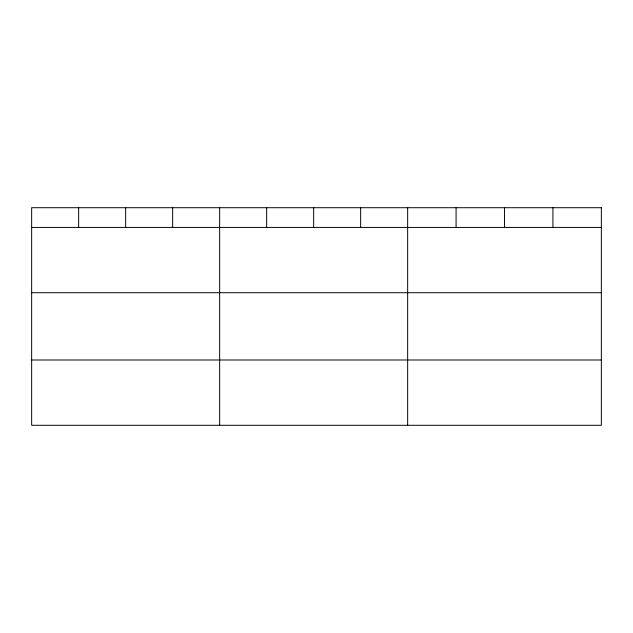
<?xml version="1.0" encoding="UTF-8"?>
<svg xmlns="http://www.w3.org/2000/svg" width="633" height="633" viewBox="0 0 633 633"><rect width="100%" height="100%" fill="white"/><g stroke="black" fill="none" stroke-linecap="round" stroke-linejoin="round"><path stroke-width="0.95" d="M31.65 227.429L601.35 227.429M31.65 292.723L601.35 292.723M31.65 359.995L601.35 359.995M552.925 207.711L552.925 227.429M504.501 207.711L504.501 227.429M456.077 207.711L456.077 227.429M407.652 207.711L407.652 425.289M360.652 207.711L360.652 227.429M313.651 207.711L313.651 227.429M266.651 207.711L266.651 227.429M219.651 207.711L219.651 425.289M172.651 207.711L172.651 227.429M125.651 207.711L125.651 227.429M78.65 207.711L78.65 227.429M601.35 207.711L31.65 207.711L31.65 425.289L601.35 425.289L601.35 207.711"/></g></svg>
